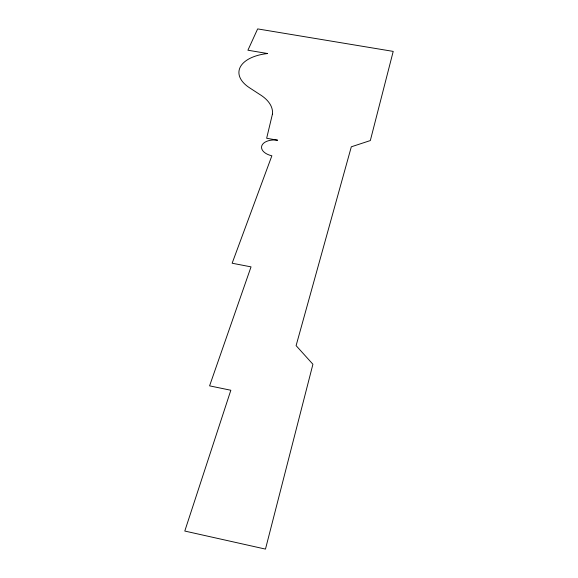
<?xml version="1.0" encoding="UTF-8"?>
<svg xmlns="http://www.w3.org/2000/svg" width="578" height="578" viewBox="0 0 578 578"><rect width="100%" height="100%" fill="white"/><g stroke="black" fill="none" stroke-linecap="round" stroke-linejoin="round"><path stroke-width="0.87" d="M272.404 114.213L266.653 138.258L277.628 140.208A14.226 8.128 5.1 0 0 261.827 145.685A14.226 8.128 5.1 0 0 271.87 155.785L232.139 263.228L251.033 266.87L209.583 385.858L230.839 390.251L184.787 531.052L265.475 549.1L312.915 364.263L296.102 345.63L351.316 146.805L370.325 140.562L393.213 51.399L257.644 28.9L247.919 50.221L267.592 53.537A41.818 21.834 5 0 0 249.494 87.762L259.58 94.337A45.872 25.143 3.5 0 1 272.404 114.213"/></g></svg>
